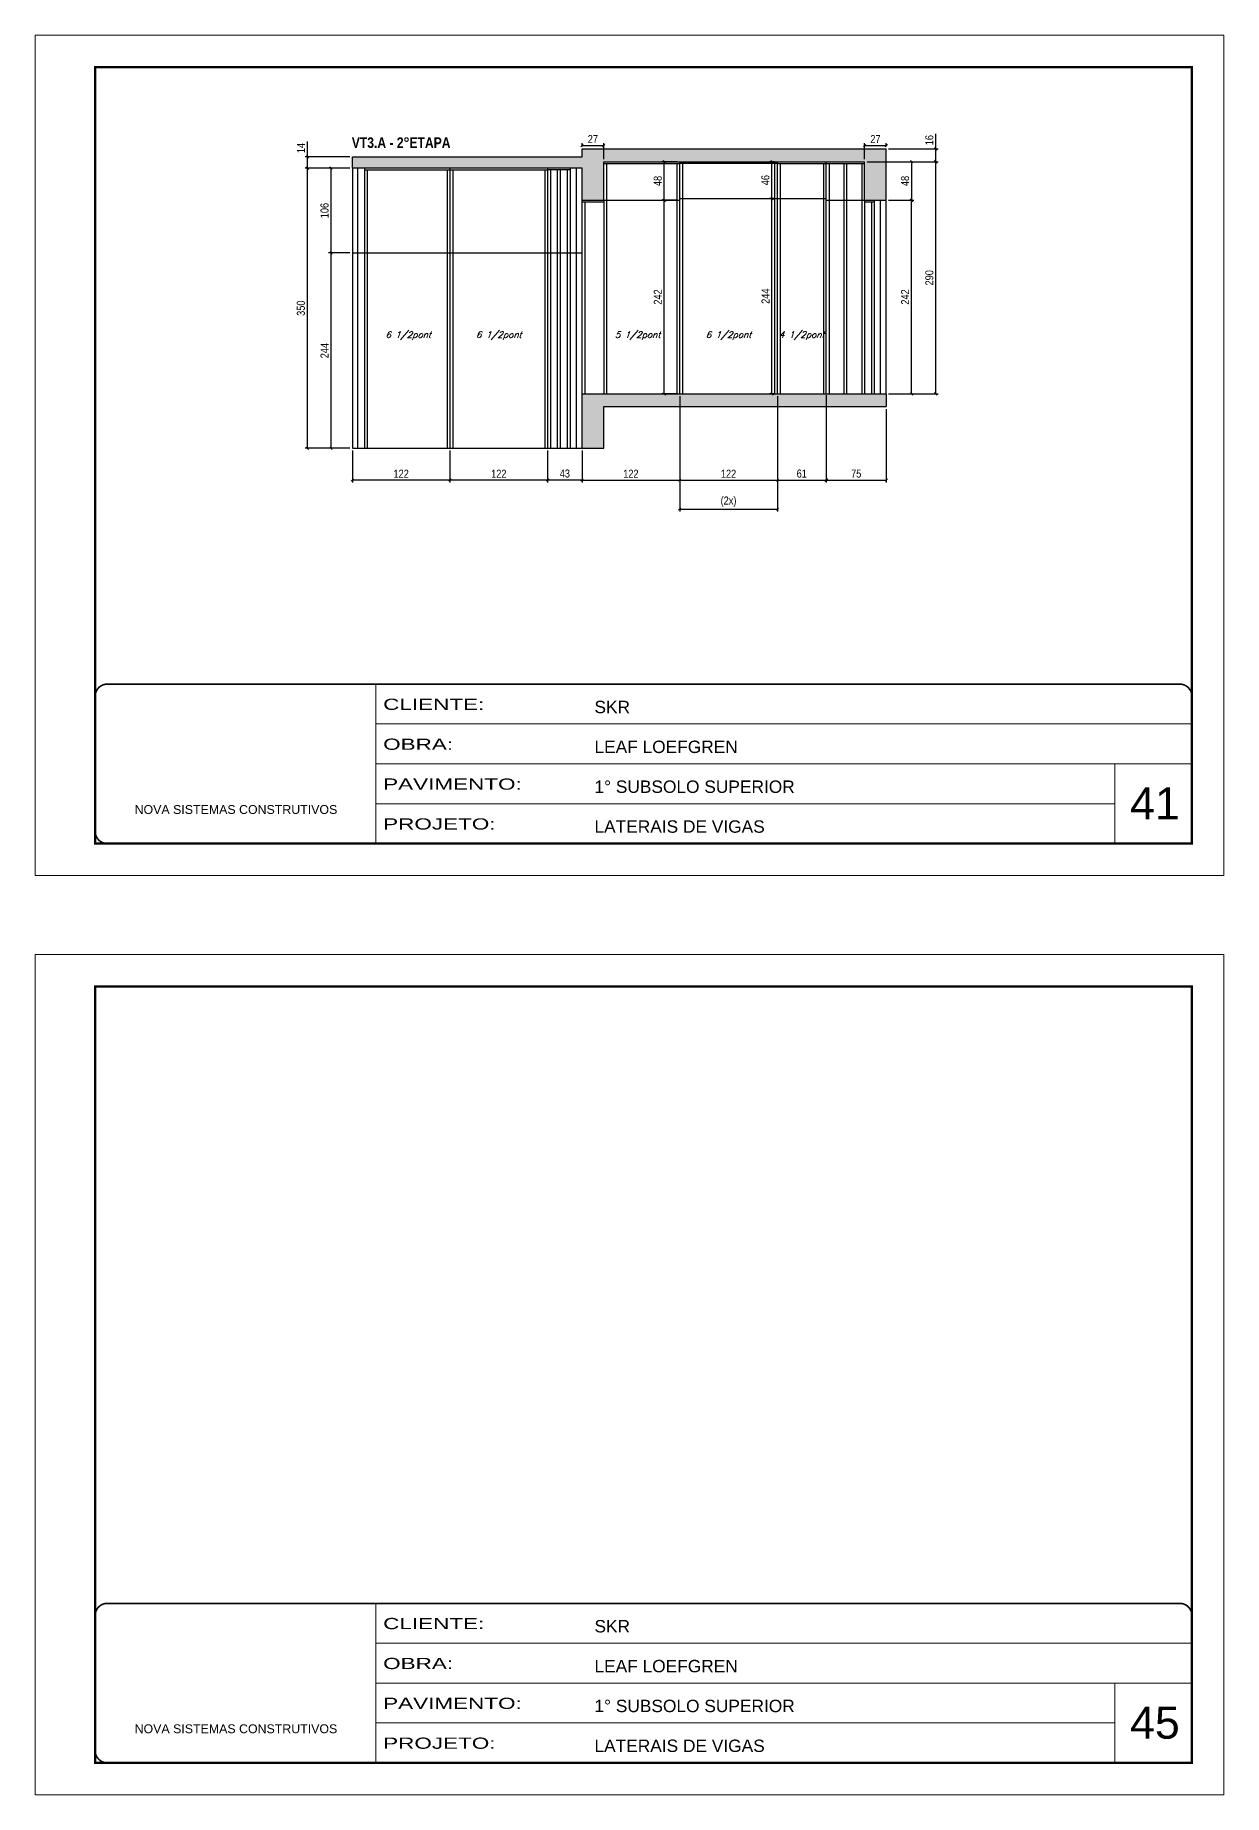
# Model space of a CAD drawing. Extents: x 3309 to 9590, y -2522 to 14608.
# Drawn here: x 3309 to 4794, y 924 to 3122 of the extents above; entities that cross this region are included whole.
import ezdxf

# ---------------------------------------------------------------- set-up
doc = ezdxf.new("R2010")
doc.units = 0
doc.linetypes.add('CONTINUO', pattern=[0])
doc.linetypes.add('DASHED', pattern=[0.75, 0.5, -0.25])
for name, color, linetype, lineweight in [('CARIMBO', 255, 'Continuous', 9), ('Folhas', 255, 'Continuous', 9), ('SARRAFO DE PRESSAO', 251, 'DASHED', 9)]:
    doc.layers.add(name, color=color, linetype=linetype, lineweight=lineweight)
for name, color, linetype in [('COTA', 241, 'Continuous'), ('NOMENCLATURA', 7, 'Continuous'), ('Painéis', 200, 'Continuous'), ('SARR_2.2x7', 40, 'Continuous'), ('SARR_3.5x7', 81, 'Continuous'), ('texto', 7, 'Continuous')]:
    doc.layers.add(name, color=color, linetype=linetype)
doc.styles.add('ARIAL', font='arial.ttf')
doc.styles.add('COTA TECNICA', font='techl___.ttf', dxfattribs={"height": 10})
doc.styles.add('Romans', font='romans.shx')
doc.styles.add('TECNICA', font='techb___.ttf', dxfattribs={"height": 10})
doc.styles.add('Tecnologia', font='')
doc.styles.get('Tecnologia').set_extended_font_data('Forgotten Futurist')
doc.dimstyles.new('PAINEL', dxfattribs={"dimtxt": 10, "dimasz": 3, "dimexe": 3, "dimexo": 3, "dimgap": 3, "dimtad": 1, "dimdec": 1, "dimzin": 12, "dimdsep": 46, "dimtxsty": 'COTA TECNICA', "dimblk1": 'OBLIQUE', "dimblk2": 'OBLIQUE', "dimsah": 1, "dimcen": 0.9, "dimclrd": 4, "dimclre": 4, "dimclrt": 240, "dimadec": 1, "dimazin": 3, "dimtfac": 1, "dimtdec": 1, "dimtmove": 0, "dimatfit": 3, "dimfxl": 1, "dimtolj": 1, "dimtzin": 12, "dimarcsym": 0})

# ---------------------------------------------------------------- blocks, each defined once
blk = doc.blocks.new('9999999999')
at = {"color": 30, "linetype": 'CONTINUO'}
for p, q in [((98564.6, 34230.2), (98564.6, 34429.4)), ((98564.6, 34379.6), (99584, 34379.6)), ((98564.6, 34329.8), (99488, 34329.8)), ((99584, 34329.8), (99488, 34329.8)), ((99488, 34329.8), (99488, 34230.2)), ((98564.6, 34280), (99488, 34280))]:
    blk.add_line(p, q, dxfattribs=at)
at = {"color": 30, "linetype": 'CONTINUO', "const_width": 2}
blk.add_lwpolyline([(99584, 34230.2), (99584, 34414.4, 0.414214), (99569, 34429.4), (98229, 34429.4, 0.414214), (98214, 34414.4), (98214, 34245.2, 0.414214), (98229, 34230.2), (99584, 34230.2)], format="xyb", dxfattribs=at)
at = {"layer": 'Folhas'}
blk.add_lwpolyline([(98139, 34190.2), (99624, 34190.2), (99624, 35240.2), (98139, 35240.2)], close=True, dxfattribs=at)
at = {"layer": 'Folhas', "color": 30, "const_width": 3}
blk.add_lwpolyline([(98214, 34230.2), (99584, 34230.2), (99584, 35200.2), (98214, 35200.2)], close=True, dxfattribs=at)
at = {"color": 7, "linetype": 'Continuous', "ltscale": 5, "style": 'ARIAL'}
for s, height, p in [('SKR', 15.48, (98837.7, 34393.1)), ('LEAF LOEFGREN', 15.483, (98837.7, 34343.3)), ('1° SUBSOLO SUPERIOR', 15.483, (98837.7, 34293.5)), ('NOVA SISTEMAS CONSTRUTIVOS', 11.059, (98263.2, 34267.2)), ('LATERAIS DE VIGAS', 15.483, (98837.7, 34243.7))]:
    blk.add_text(s, height=height, dxfattribs=at).set_placement(p)
at = {"layer": 'Folhas', "color": 7, "style": 'Tecnologia', "width": 1.5}
for s, p in [('CLIENTE:', (98573.7, 34397.2)), ('OBRA:', (98573.7, 34347.3)), ('PAVIMENTO:', (98573.7, 34297.5)), ('PROJETO:', (98573.7, 34247.7))]:
    blk.add_text(s, height=14, dxfattribs=at).set_placement(p)
blk = doc.blocks.new('_Oblique')
at = {"color": 0, "linetype": 'ByBlock', "lineweight": -2}
blk.add_line((-0.5, -0.5), (0.5, 0.5), dxfattribs=at)
blk = doc.blocks.new('*D1428')
at = {"layer": 'COTA', "color": 4, "lineweight": -2, "transparency": 16777216}
for p, q in [((3702.6, 2956), (3646.5, 2956)), ((3649.5, 2606), (3649.5, 2956)), ((3702.6, 2606), (3646.5, 2606))]:
    blk.add_line(p, q, dxfattribs=at)
at = {"layer": 'Defpoints', "color": 0, "transparency": 16777216}
for p in [(3649.5, 2956), (3705.6, 2956), (3705.6, 2606)]:
    blk.add_point(p, dxfattribs=at)
at = {"layer": 'COTA', "color": 4, "lineweight": -2, "transparency": 16777216, "xscale": 3, "yscale": 3, "zscale": 3}
for p, rotation in [((3649.5, 2956), 90), ((3649.5, 2606), 270)]:
    blk.add_blockref('_Oblique', p, dxfattribs=dict(at, rotation=rotation))
at = {"layer": 'COTA', "color": 240, "transparency": 16777216, "insert": (3641.3, 2781), "char_height": 10, "attachment_point": 5, "rotation": 90, "style": 'COTA TECNICA'}
blk.add_mtext('\\A1;350', dxfattribs=at)
blk = doc.blocks.new('*D1429')
at = {"layer": 'COTA', "color": 4, "lineweight": -2, "transparency": 16777216}
for p, q in [((4114.6, 2671), (4114.6, 2563.2)), ((3992.6, 2603), (3992.6, 2563.2)), ((3992.6, 2566.2), (4114.6, 2566.2))]:
    blk.add_line(p, q, dxfattribs=at)
at = {"layer": 'Defpoints', "color": 0, "transparency": 16777216}
for p in [(4114.6, 2674), (3992.6, 2606), (4114.6, 2566.2)]:
    blk.add_point(p, dxfattribs=at)
at = {"layer": 'COTA', "color": 4, "lineweight": -2, "transparency": 16777216, "xscale": 3, "yscale": 3, "zscale": 3, "rotation": 180}
blk.add_blockref('_Oblique', (3992.6, 2566.2), dxfattribs=at)
at = {"layer": 'COTA', "color": 4, "lineweight": -2, "transparency": 16777216, "xscale": 3, "yscale": 3, "zscale": 3}
blk.add_blockref('_Oblique', (4114.6, 2566.2), dxfattribs=at)
at = {"layer": 'COTA', "color": 240, "transparency": 16777216, "insert": (4053.6, 2574.2), "char_height": 10, "attachment_point": 5, "style": 'COTA TECNICA'}
blk.add_mtext('\\A1;122', dxfattribs=at)
blk = doc.blocks.new('*D1430')
at = {"layer": 'COTA', "color": 4, "lineweight": -2, "transparency": 16777216}
for p, q in [((4114.6, 2671), (4114.6, 2563.2)), ((4236.6, 2671), (4236.6, 2563.2)), ((4114.6, 2566.2), (4236.6, 2566.2))]:
    blk.add_line(p, q, dxfattribs=at)
at = {"layer": 'Defpoints', "color": 0, "transparency": 16777216}
for p in [(4114.6, 2674), (4236.6, 2674), (4236.6, 2566.2)]:
    blk.add_point(p, dxfattribs=at)
at = {"layer": 'COTA', "color": 4, "lineweight": -2, "transparency": 16777216, "xscale": 3, "yscale": 3, "zscale": 3, "rotation": 180}
blk.add_blockref('_Oblique', (4114.6, 2566.2), dxfattribs=at)
at = {"layer": 'COTA', "color": 4, "lineweight": -2, "transparency": 16777216, "xscale": 3, "yscale": 3, "zscale": 3}
blk.add_blockref('_Oblique', (4236.6, 2566.2), dxfattribs=at)
at = {"layer": 'COTA', "color": 240, "transparency": 16777216, "insert": (4175.6, 2574.2), "char_height": 10, "attachment_point": 5, "style": 'COTA TECNICA'}
blk.add_mtext('\\A1;122', dxfattribs=at)
blk = doc.blocks.new('*D1431')
at = {"layer": 'COTA', "color": 4, "lineweight": -2, "transparency": 16777216}
for p, q in [((4236.6, 2671), (4236.6, 2563.2)), ((4297.6, 2671), (4297.6, 2563.2)), ((4236.6, 2566.2), (4297.6, 2566.2))]:
    blk.add_line(p, q, dxfattribs=at)
at = {"layer": 'Defpoints', "color": 0, "transparency": 16777216}
for p in [(4236.6, 2674), (4297.6, 2674), (4297.6, 2566.2)]:
    blk.add_point(p, dxfattribs=at)
at = {"layer": 'COTA', "color": 4, "lineweight": -2, "transparency": 16777216, "xscale": 3, "yscale": 3, "zscale": 3, "rotation": 180}
blk.add_blockref('_Oblique', (4236.6, 2566.2), dxfattribs=at)
at = {"layer": 'COTA', "color": 4, "lineweight": -2, "transparency": 16777216, "xscale": 3, "yscale": 3, "zscale": 3}
blk.add_blockref('_Oblique', (4297.6, 2566.2), dxfattribs=at)
at = {"layer": 'COTA', "color": 240, "transparency": 16777216, "insert": (4267.1, 2574.3), "char_height": 10, "attachment_point": 5, "style": 'COTA TECNICA'}
blk.add_mtext('\\A1;61', dxfattribs=at)
blk = doc.blocks.new('*D1432')
at = {"layer": 'COTA', "color": 4, "lineweight": -2, "transparency": 16777216}
for p, q in [((4348.6, 2964), (4437.6, 2964)), ((4434.6, 2674), (4434.6, 2964)), ((4375.6, 2674), (4437.6, 2674))]:
    blk.add_line(p, q, dxfattribs=at)
at = {"layer": 'Defpoints', "color": 0, "transparency": 16777216}
for p in [(4345.6, 2964), (4434.6, 2964), (4372.6, 2674)]:
    blk.add_point(p, dxfattribs=at)
at = {"layer": 'COTA', "color": 4, "lineweight": -2, "transparency": 16777216, "xscale": 3, "yscale": 3, "zscale": 3}
for p, rotation in [((4434.6, 2964), 90), ((4434.6, 2674), 270)]:
    blk.add_blockref('_Oblique', p, dxfattribs=dict(at, rotation=rotation))
at = {"layer": 'COTA', "color": 240, "transparency": 16777216, "insert": (4426.5, 2819), "char_height": 10, "attachment_point": 5, "rotation": 90, "style": 'COTA TECNICA'}
blk.add_mtext('\\A1;290', dxfattribs=at)
blk = doc.blocks.new('*D1433')
at = {"layer": 'COTA', "color": 4, "lineweight": -2, "transparency": 16777216}
for p, q in [((4434.6, 2980), (4434.6, 2999)), ((4375.6, 2980), (4437.6, 2980)), ((4434.6, 2964), (4434.6, 2980)), ((4348.6, 2964), (4437.6, 2964))]:
    blk.add_line(p, q, dxfattribs=at)
at = {"layer": 'Defpoints', "color": 0, "transparency": 16777216}
for p in [(4372.6, 2980), (4434.6, 2980), (4345.6, 2964)]:
    blk.add_point(p, dxfattribs=at)
at = {"layer": 'COTA', "color": 4, "lineweight": -2, "transparency": 16777216, "xscale": 3, "yscale": 3, "zscale": 3}
for p, rotation in [((4434.6, 2980), 90), ((4434.6, 2964), 270)]:
    blk.add_blockref('_Oblique', p, dxfattribs=dict(at, rotation=rotation))
at = {"layer": 'COTA', "color": 240, "transparency": 16777216, "insert": (4426.5, 2991), "char_height": 10, "attachment_point": 5, "rotation": 90, "style": 'COTA TECNICA'}
blk.add_mtext('\\A1;16', dxfattribs=at)
blk = doc.blocks.new('*D1434')
at = {"layer": 'COTA', "color": 4, "lineweight": -2, "transparency": 16777216}
for p, q in [((3992.6, 2983), (3992.6, 2987.2)), ((3992.6, 2984.2), (4019.6, 2984.2)), ((4019.6, 2967), (4019.6, 2987.2))]:
    blk.add_line(p, q, dxfattribs=at)
at = {"layer": 'Defpoints', "color": 0, "transparency": 16777216}
for p in [(3992.6, 2980), (4019.6, 2984.2), (4019.6, 2964)]:
    blk.add_point(p, dxfattribs=at)
at = {"layer": 'COTA', "color": 4, "lineweight": -2, "transparency": 16777216, "xscale": 3, "yscale": 3, "zscale": 3, "rotation": 180}
blk.add_blockref('_Oblique', (3992.6, 2984.2), dxfattribs=at)
at = {"layer": 'COTA', "color": 4, "lineweight": -2, "transparency": 16777216, "xscale": 3, "yscale": 3, "zscale": 3}
blk.add_blockref('_Oblique', (4019.6, 2984.2), dxfattribs=at)
at = {"layer": 'COTA', "color": 240, "transparency": 16777216, "insert": (4006.1, 2992.3), "char_height": 10, "attachment_point": 5, "style": 'COTA TECNICA'}
blk.add_mtext('\\A1;27', dxfattribs=at)
blk = doc.blocks.new('*D1435')
at = {"layer": 'COTA', "color": 4, "lineweight": -2, "transparency": 16777216}
for p, q in [((4375.6, 2916), (4407.3, 2916)), ((4404.3, 2674), (4404.3, 2916)), ((4375.6, 2674), (4407.3, 2674))]:
    blk.add_line(p, q, dxfattribs=at)
at = {"layer": 'Defpoints', "color": 0, "transparency": 16777216}
for p in [(4372.6, 2916), (4404.3, 2916), (4372.6, 2674)]:
    blk.add_point(p, dxfattribs=at)
at = {"layer": 'COTA', "color": 4, "lineweight": -2, "transparency": 16777216, "xscale": 3, "yscale": 3, "zscale": 3}
for p, rotation in [((4404.3, 2916), 90), ((4404.3, 2674), 270)]:
    blk.add_blockref('_Oblique', p, dxfattribs=dict(at, rotation=rotation))
at = {"layer": 'COTA', "color": 240, "transparency": 16777216, "insert": (4396.2, 2795), "char_height": 10, "attachment_point": 5, "rotation": 90, "style": 'COTA TECNICA'}
blk.add_mtext('\\A1;242', dxfattribs=at)
blk = doc.blocks.new('*D1436')
at = {"layer": 'COTA', "color": 4, "lineweight": -2, "transparency": 16777216}
for p, q in [((4348.6, 2964), (4407.3, 2964)), ((4404.3, 2964), (4404.3, 2916)), ((4375.6, 2916), (4407.3, 2916))]:
    blk.add_line(p, q, dxfattribs=at)
at = {"layer": 'Defpoints', "color": 0, "transparency": 16777216}
for p in [(4345.6, 2964), (4372.6, 2916), (4404.3, 2916)]:
    blk.add_point(p, dxfattribs=at)
at = {"layer": 'COTA', "color": 4, "lineweight": -2, "transparency": 16777216, "xscale": 3, "yscale": 3, "zscale": 3}
for p, rotation in [((4404.3, 2964), 90), ((4404.3, 2916), 270)]:
    blk.add_blockref('_Oblique', p, dxfattribs=dict(at, rotation=rotation))
at = {"layer": 'COTA', "color": 240, "transparency": 16777216, "insert": (4396.2, 2940), "char_height": 10, "attachment_point": 5, "rotation": 90, "style": 'COTA TECNICA'}
blk.add_mtext('\\A1;48', dxfattribs=at)
blk = doc.blocks.new('*D1437')
at = {"layer": 'COTA', "color": 4, "lineweight": -2, "transparency": 16777216}
for p, q in [((3702.6, 2850), (3676, 2850)), ((3679, 2606), (3679, 2850)), ((3702.6, 2606), (3676, 2606))]:
    blk.add_line(p, q, dxfattribs=at)
at = {"layer": 'Defpoints', "color": 0, "transparency": 16777216}
for p in [(3679, 2850), (3705.6, 2850), (3705.6, 2606)]:
    blk.add_point(p, dxfattribs=at)
at = {"layer": 'COTA', "color": 4, "lineweight": -2, "transparency": 16777216, "xscale": 3, "yscale": 3, "zscale": 3}
for p, rotation in [((3679, 2850), 90), ((3679, 2606), 270)]:
    blk.add_blockref('_Oblique', p, dxfattribs=dict(at, rotation=rotation))
at = {"layer": 'COTA', "color": 240, "transparency": 16777216, "insert": (3670.9, 2728), "char_height": 10, "attachment_point": 5, "rotation": 90, "style": 'COTA TECNICA'}
blk.add_mtext('\\A1;244', dxfattribs=at)
blk = doc.blocks.new('*D1438')
at = {"layer": 'COTA', "color": 4, "lineweight": -2, "transparency": 16777216}
for p, q in [((3702.6, 2956), (3676, 2956)), ((3679, 2850), (3679, 2956)), ((3702.6, 2850), (3676, 2850))]:
    blk.add_line(p, q, dxfattribs=at)
at = {"layer": 'Defpoints', "color": 0, "transparency": 16777216}
for p in [(3679, 2956), (3705.6, 2956), (3705.6, 2850)]:
    blk.add_point(p, dxfattribs=at)
at = {"layer": 'COTA', "color": 4, "lineweight": -2, "transparency": 16777216, "xscale": 3, "yscale": 3, "zscale": 3}
for p, rotation in [((3679, 2956), 90), ((3679, 2850), 270)]:
    blk.add_blockref('_Oblique', p, dxfattribs=dict(at, rotation=rotation))
at = {"layer": 'COTA', "color": 240, "transparency": 16777216, "insert": (3670.9, 2903), "char_height": 10, "attachment_point": 5, "rotation": 90, "style": 'COTA TECNICA'}
blk.add_mtext('\\A1;106', dxfattribs=at)
blk = doc.blocks.new('*D1439')
at = {"layer": 'COTA', "color": 4, "lineweight": -2, "transparency": 16777216}
for p, q in [((4111.6, 2916), (4092.3, 2916)), ((4095.3, 2674), (4095.3, 2916)), ((4111.6, 2674), (4092.3, 2674))]:
    blk.add_line(p, q, dxfattribs=at)
at = {"layer": 'Defpoints', "color": 0, "transparency": 16777216}
for p in [(4095.3, 2916), (4114.6, 2916), (4114.6, 2674)]:
    blk.add_point(p, dxfattribs=at)
at = {"layer": 'COTA', "color": 4, "lineweight": -2, "transparency": 16777216, "xscale": 3, "yscale": 3, "zscale": 3}
for p, rotation in [((4095.3, 2916), 90), ((4095.3, 2674), 270)]:
    blk.add_blockref('_Oblique', p, dxfattribs=dict(at, rotation=rotation))
at = {"layer": 'COTA', "color": 240, "transparency": 16777216, "insert": (4087.2, 2795), "char_height": 10, "attachment_point": 5, "rotation": 90, "style": 'COTA TECNICA'}
blk.add_mtext('\\A1;242', dxfattribs=at)
blk = doc.blocks.new('*D1440')
at = {"layer": 'COTA', "color": 4, "lineweight": -2, "transparency": 16777216}
for p, q in [((4111.6, 2964), (4092.3, 2964)), ((4095.3, 2916), (4095.3, 2964)), ((4111.6, 2916), (4092.3, 2916))]:
    blk.add_line(p, q, dxfattribs=at)
at = {"layer": 'Defpoints', "color": 0, "transparency": 16777216}
for p in [(4095.3, 2964), (4114.6, 2964), (4114.6, 2916)]:
    blk.add_point(p, dxfattribs=at)
at = {"layer": 'COTA', "color": 4, "lineweight": -2, "transparency": 16777216, "xscale": 3, "yscale": 3, "zscale": 3}
for p, rotation in [((4095.3, 2964), 90), ((4095.3, 2916), 270)]:
    blk.add_blockref('_Oblique', p, dxfattribs=dict(at, rotation=rotation))
at = {"layer": 'COTA', "color": 240, "transparency": 16777216, "insert": (4087.2, 2940), "char_height": 10, "attachment_point": 5, "rotation": 90, "style": 'COTA TECNICA'}
blk.add_mtext('\\A1;48', dxfattribs=at)
blk = doc.blocks.new('*D1443')
at = {"layer": 'COTA', "color": 4, "lineweight": -2, "transparency": 16777216}
for p, q in [((3702.6, 2970), (3646.5, 2970)), ((3649.5, 2970), (3649.5, 2989.1)), ((3649.5, 2956), (3649.5, 2970)), ((3702.6, 2956), (3646.5, 2956))]:
    blk.add_line(p, q, dxfattribs=at)
at = {"layer": 'Defpoints', "color": 0, "transparency": 16777216}
for p in [(3649.5, 2970), (3705.6, 2970), (3705.6, 2956)]:
    blk.add_point(p, dxfattribs=at)
at = {"layer": 'COTA', "color": 4, "lineweight": -2, "transparency": 16777216, "xscale": 3, "yscale": 3, "zscale": 3}
for p, rotation in [((3649.5, 2970), 90), ((3649.5, 2956), 270)]:
    blk.add_blockref('_Oblique', p, dxfattribs=dict(at, rotation=rotation))
at = {"layer": 'COTA', "color": 240, "transparency": 16777216, "insert": (3641.4, 2981.1), "char_height": 10, "attachment_point": 5, "rotation": 90, "style": 'COTA TECNICA'}
blk.add_mtext('\\A1;14', dxfattribs=at)
blk = doc.blocks.new('*D1444')
at = {"layer": 'COTA', "color": 4, "lineweight": -2, "transparency": 16777216}
for p, q in [((3949.6, 2603), (3949.6, 2563.2)), ((3992.6, 2603), (3992.6, 2563.2)), ((3992.6, 2566.2), (3949.6, 2566.2))]:
    blk.add_line(p, q, dxfattribs=at)
at = {"layer": 'Defpoints', "color": 0, "transparency": 16777216}
for p in [(3949.6, 2606), (3992.6, 2606), (3949.6, 2566.2)]:
    blk.add_point(p, dxfattribs=at)
at = {"layer": 'COTA', "color": 4, "lineweight": -2, "transparency": 16777216, "xscale": 3, "yscale": 3, "zscale": 3, "rotation": 180}
blk.add_blockref('_Oblique', (3949.6, 2566.2), dxfattribs=at)
at = {"layer": 'COTA', "color": 4, "lineweight": -2, "transparency": 16777216, "xscale": 3, "yscale": 3, "zscale": 3}
blk.add_blockref('_Oblique', (3992.6, 2566.2), dxfattribs=at)
at = {"layer": 'COTA', "color": 240, "transparency": 16777216, "insert": (3971.1, 2574.4), "char_height": 10, "attachment_point": 5, "style": 'COTA TECNICA'}
blk.add_mtext('\\A1;43', dxfattribs=at)
blk = doc.blocks.new('*D1441')
at = {"layer": 'COTA', "color": 4, "lineweight": -2, "transparency": 16777216}
for p, q in [((3827.6, 2603), (3827.6, 2563.2)), ((3949.6, 2603), (3949.6, 2563.2)), ((3949.6, 2566.2), (3827.6, 2566.2))]:
    blk.add_line(p, q, dxfattribs=at)
at = {"layer": 'Defpoints', "color": 0, "transparency": 16777216}
for p in [(3827.6, 2606), (3949.6, 2606), (3827.6, 2566.2)]:
    blk.add_point(p, dxfattribs=at)
at = {"layer": 'COTA', "color": 4, "lineweight": -2, "transparency": 16777216, "xscale": 3, "yscale": 3, "zscale": 3, "rotation": 180}
blk.add_blockref('_Oblique', (3827.6, 2566.2), dxfattribs=at)
at = {"layer": 'COTA', "color": 4, "lineweight": -2, "transparency": 16777216, "xscale": 3, "yscale": 3, "zscale": 3}
blk.add_blockref('_Oblique', (3949.6, 2566.2), dxfattribs=at)
at = {"layer": 'COTA', "color": 240, "transparency": 16777216, "insert": (3888.6, 2574.2), "char_height": 10, "attachment_point": 5, "style": 'COTA TECNICA'}
blk.add_mtext('\\A1;122', dxfattribs=at)
blk = doc.blocks.new('*D1442')
at = {"layer": 'COTA', "color": 4, "lineweight": -2, "transparency": 16777216}
for p, q in [((3705.6, 2603), (3705.6, 2563.2)), ((3827.6, 2603), (3827.6, 2563.2)), ((3827.6, 2566.2), (3705.6, 2566.2))]:
    blk.add_line(p, q, dxfattribs=at)
at = {"layer": 'Defpoints', "color": 0, "transparency": 16777216}
for p in [(3705.6, 2606), (3827.6, 2606), (3705.6, 2566.2)]:
    blk.add_point(p, dxfattribs=at)
at = {"layer": 'COTA', "color": 4, "lineweight": -2, "transparency": 16777216, "xscale": 3, "yscale": 3, "zscale": 3, "rotation": 180}
blk.add_blockref('_Oblique', (3705.6, 2566.2), dxfattribs=at)
at = {"layer": 'COTA', "color": 4, "lineweight": -2, "transparency": 16777216, "xscale": 3, "yscale": 3, "zscale": 3}
blk.add_blockref('_Oblique', (3827.6, 2566.2), dxfattribs=at)
at = {"layer": 'COTA', "color": 240, "transparency": 16777216, "insert": (3766.6, 2574.2), "char_height": 10, "attachment_point": 5, "style": 'COTA TECNICA'}
blk.add_mtext('\\A1;122', dxfattribs=at)
blk = doc.blocks.new('*D1446')
at = {"layer": 'COTA', "color": 4, "lineweight": -2, "transparency": 16777216}
for p, q in [((4114.6, 2671), (4114.6, 2527)), ((4236.6, 2671), (4236.6, 2527)), ((4114.6, 2530), (4236.6, 2530))]:
    blk.add_line(p, q, dxfattribs=at)
at = {"layer": 'Defpoints', "color": 0, "transparency": 16777216}
for p in [(4114.6, 2674), (4236.6, 2674), (4236.6, 2530)]:
    blk.add_point(p, dxfattribs=at)
at = {"layer": 'COTA', "color": 4, "lineweight": -2, "transparency": 16777216, "xscale": 3, "yscale": 3, "zscale": 3, "rotation": 180}
blk.add_blockref('_Oblique', (4114.6, 2530), dxfattribs=at)
at = {"layer": 'COTA', "color": 4, "lineweight": -2, "transparency": 16777216, "xscale": 3, "yscale": 3, "zscale": 3}
blk.add_blockref('_Oblique', (4236.6, 2530), dxfattribs=at)
at = {"layer": 'COTA', "color": 240, "transparency": 16777216, "insert": (4175.6, 2539.2), "char_height": 10, "attachment_point": 5, "style": 'COTA TECNICA'}
blk.add_mtext('\\A1;(2x)', dxfattribs=at)
blk = doc.blocks.new('*D1447')
at = {"layer": 'COTA', "color": 4, "lineweight": -2, "transparency": 16777216}
for p, q in [((4345.6, 2967), (4345.6, 2987.2)), ((4345.6, 2984.2), (4372.6, 2984.2)), ((4372.6, 2983), (4372.6, 2987.2))]:
    blk.add_line(p, q, dxfattribs=at)
at = {"layer": 'Defpoints', "color": 0, "transparency": 16777216}
for p in [(4372.6, 2984.2), (4372.6, 2980), (4345.6, 2964)]:
    blk.add_point(p, dxfattribs=at)
at = {"layer": 'COTA', "color": 4, "lineweight": -2, "transparency": 16777216, "xscale": 3, "yscale": 3, "zscale": 3, "rotation": 180}
blk.add_blockref('_Oblique', (4345.6, 2984.2), dxfattribs=at)
at = {"layer": 'COTA', "color": 4, "lineweight": -2, "transparency": 16777216, "xscale": 3, "yscale": 3, "zscale": 3}
blk.add_blockref('_Oblique', (4372.6, 2984.2), dxfattribs=at)
at = {"layer": 'COTA', "color": 240, "transparency": 16777216, "insert": (4359.1, 2992.3), "char_height": 10, "attachment_point": 5, "style": 'COTA TECNICA'}
blk.add_mtext('\\A1;27', dxfattribs=at)
blk = doc.blocks.new('*D1448')
at = {"layer": 'COTA', "color": 4, "lineweight": -2, "transparency": 16777216}
for p, q in [((4233.6, 2918), (4226.8, 2918)), ((4229.8, 2674), (4229.8, 2918)), ((4233.6, 2674), (4226.8, 2674))]:
    blk.add_line(p, q, dxfattribs=at)
at = {"layer": 'Defpoints', "color": 0, "transparency": 16777216}
for p in [(4229.8, 2918), (4236.6, 2918), (4236.6, 2674)]:
    blk.add_point(p, dxfattribs=at)
at = {"layer": 'COTA', "color": 4, "lineweight": -2, "transparency": 16777216, "xscale": 3, "yscale": 3, "zscale": 3}
for p, rotation in [((4229.8, 2918), 90), ((4229.8, 2674), 270)]:
    blk.add_blockref('_Oblique', p, dxfattribs=dict(at, rotation=rotation))
at = {"layer": 'COTA', "color": 240, "transparency": 16777216, "insert": (4221.8, 2796), "char_height": 10, "attachment_point": 5, "rotation": 90, "style": 'COTA TECNICA'}
blk.add_mtext('\\A1;244', dxfattribs=at)
blk = doc.blocks.new('*D1449')
at = {"layer": 'COTA', "color": 4, "lineweight": -2, "transparency": 16777216}
for p, q in [((4233.6, 2964), (4226.8, 2964)), ((4229.8, 2918), (4229.8, 2964)), ((4233.6, 2918), (4226.8, 2918))]:
    blk.add_line(p, q, dxfattribs=at)
at = {"layer": 'Defpoints', "color": 0, "transparency": 16777216}
for p in [(4229.8, 2964), (4236.6, 2964), (4236.6, 2918)]:
    blk.add_point(p, dxfattribs=at)
at = {"layer": 'COTA', "color": 4, "lineweight": -2, "transparency": 16777216, "xscale": 3, "yscale": 3, "zscale": 3}
for p, rotation in [((4229.8, 2964), 90), ((4229.8, 2918), 270)]:
    blk.add_blockref('_Oblique', p, dxfattribs=dict(at, rotation=rotation))
at = {"layer": 'COTA', "color": 240, "transparency": 16777216, "insert": (4221.7, 2941), "char_height": 10, "attachment_point": 5, "rotation": 90, "style": 'COTA TECNICA'}
blk.add_mtext('\\A1;46', dxfattribs=at)
blk = doc.blocks.new('*D1450')
at = {"layer": 'COTA', "color": 4, "lineweight": -2, "transparency": 16777216}
for p, q in [((4297.6, 2672.3), (4297.6, 2563.2)), ((4372.6, 2655), (4372.6, 2563.2)), ((4297.6, 2566.2), (4372.6, 2566.2))]:
    blk.add_line(p, q, dxfattribs=at)
at = {"layer": 'Defpoints', "color": 0, "transparency": 16777216}
for p in [(4297.6, 2675.3), (4372.6, 2658), (4372.6, 2566.2)]:
    blk.add_point(p, dxfattribs=at)
at = {"layer": 'COTA', "color": 4, "lineweight": -2, "transparency": 16777216, "xscale": 3, "yscale": 3, "zscale": 3, "rotation": 180}
blk.add_blockref('_Oblique', (4297.6, 2566.2), dxfattribs=at)
at = {"layer": 'COTA', "color": 4, "lineweight": -2, "transparency": 16777216, "xscale": 3, "yscale": 3, "zscale": 3}
blk.add_blockref('_Oblique', (4372.6, 2566.2), dxfattribs=at)
at = {"layer": 'COTA', "color": 240, "transparency": 16777216, "insert": (4335.1, 2574.3), "char_height": 10, "attachment_point": 5, "style": 'COTA TECNICA'}
blk.add_mtext('\\A1;75', dxfattribs=at)

msp = doc.modelspace()

# ---------------------------------------------------------------- hatches: boundary and pattern name
at = {"layer": 'COTA'}
h = msp.add_hatch(dxfattribs=at)
h.set_pattern_fill('AR-CONC', color=256, scale=0.03)
h.paths.add_polyline_path([(4372.63, 2980.02), (3992.63, 2980.02), (3992.63, 2970.02), (3705.63, 2970.02), (3705.63, 2956.02), (3992.63, 2956.02), (3992.63, 2916.02), (4019.63, 2916.02), (4019.63, 2964.02), (4345.63, 2964.02), (4345.63, 2916.02), (4372.63, 2916.02)])
h = msp.add_hatch(dxfattribs=at)
h.set_pattern_fill('AR-CONC', color=256, scale=0.03)
h.set_pattern_definition([(50, (-4657.917, -1213.0752), (5.46554, -0.4781726), [0.5715, -6.2865]), (355, (-4657.917, -1213.075), (-1.0573026, 5.7317054), [0.4572, -5.0292175]), (100.451445, (-4657.4616, -1213.115), (4.4082374, 5.2535326), [0.4857003, -5.3427073]), (46.1842, (-4657.917, -1211.551), (8.132371, -1.26127), [0.85725, -9.42975]), (96.63556, (-4657.2394, -1211.656), (7.122124, 7.422784), [0.728551, -8.014068]), (351.18415, (-4657.917, -1211.551), (7.122124, 7.422784), [0.685799, -7.543792]), (21, (-4657.155, -1211.9322), (4.5484317, -3.067956), [0.5715, -6.2865]), (326, (-4657.155, -1211.932), (1.854061, 5.525639), [0.4572, -5.0292]), (71.451445, (-4656.776, -1212.188), (6.4024926, 2.457683), [0.4857003, -5.342698]), (37.5, (-4657.9171, -1213.0752), (0.0926581, 2.53665117), [0, -4.96824, 0, -5.1054, 0, -5.04825]), (7.5, (-4657.917, -1213.0752), (2.0045899, 3.00541724), [0, -2.91084, 0, -4.85394, 0, -1.92405]), (327.5, (-4659.6164, -1213.0752), (4.06771786, -0.1718623), [0, -1.905, 0, -5.9436, 0, -7.8867]), (317.5, (-4660.3784, -1213.0752), (4.4438754, 0.7627947), [0, -2.4765, 0, -3.94716, 0, -5.6007])])
h.paths.add_polyline_path([(4019.63, 2658.02), (4372.63, 2658.02), (4372.63, 2674.02), (3992.63, 2674.02), (3992.63, 2606.02), (4019.63, 2606.02)])

# ---------------------------------------------------------------- linework, layer by layer
for p, q in [((3705.63, 2970.02), (3992.63, 2970.02)), ((3705.63, 2956.02), (3705.63, 2970.02)), ((3992.63, 2970.02), (3992.63, 2980.02)), ((3992.63, 2980.02), (4372.63, 2980.02)), ((4372.63, 2916.02), (4372.63, 2980.02)), ((4322.98, 2961.82), (4322.98, 2674.02)), ((4019.61, 2916.02), (4019.61, 2674.02)), ((4345.63, 2916.02), (4345.63, 2674.02)), ((4372.63, 2674.02), (4372.63, 2658.02)), ((4019.63, 2658.02), (4372.63, 2658.02)), ((4019.63, 2606.02), (4019.63, 2658.02)), ((3992.63, 2606.02), (4019.63, 2606.02))]:
    msp.add_line(p, q, dxfattribs=at)
at = {"layer": 'Painéis', "linetype": 'ByBlock'}
for p, q in [((3705.63, 2956.02), (3705.63, 2606.02)), ((3992.63, 2956.02), (3705.63, 2956.02)), ((3827.63, 2606.02), (3827.63, 2956.02)), ((3949.63, 2606.02), (3949.63, 2956.02)), ((3992.63, 2606.02), (3992.63, 2956.02)), ((4019.63, 2964.02), (4345.63, 2964.02)), ((4019.63, 2916.02), (4019.63, 2964.02)), ((4114.63, 2674.02), (4114.63, 2964.02)), ((4236.63, 2674.02), (4236.63, 2964.02)), ((4297.63, 2674.02), (4297.63, 2964.02)), ((4345.63, 2916.02), (4345.63, 2964.02)), ((3992.63, 2916.02), (4114.63, 2916.02)), ((4114.63, 2918.02), (4297.63, 2918.02)), ((4297.63, 2916.02), (4372.63, 2916.02)), ((4372.63, 2674.02), (4372.63, 2916.02)), ((3705.63, 2850.02), (3992.63, 2850.02)), ((3992.63, 2674.02), (4372.63, 2674.02)), ((3705.63, 2606.02), (3992.63, 2606.02))]:
    msp.add_line(p, q, dxfattribs=at)
at = {"layer": 'SARR_2.2x7', "linetype": 'Continuous'}
for p, q in [((3712.63, 2606.02), (3712.63, 2956.02)), ((3720.63, 2953.82), (3827.63, 2953.82)), ((3827.63, 2953.82), (3949.63, 2953.82)), ((3977.63, 2953.82), (3949.63, 2953.82)), ((3985.63, 2606.02), (3985.63, 2956.02)), ((4019.63, 2961.82), (4114.63, 2961.82)), ((4236.63, 2961.82), (4114.63, 2961.82)), ((4236.63, 2961.82), (4297.63, 2961.82)), ((4297.63, 2961.82), (4345.63, 2961.82)), ((3992.63, 2913.82), (4019.63, 2913.82)), ((4345.63, 2913.82), (4357.63, 2913.82)), ((4365.63, 2674.02), (4365.63, 2916.02))]:
    msp.add_line(p, q, dxfattribs=at)
at = {"layer": 'SARR_3.5x7'}
for p, q in [((3720.63, 2956.02), (3720.63, 2606.02)), ((3724.13, 2953.82), (3724.13, 2606.02)), ((3824.13, 2953.82), (3824.13, 2606.02)), ((3831.13, 2953.82), (3831.13, 2606.02)), ((3946.13, 2953.82), (3946.13, 2606.02)), ((3953.13, 2953.82), (3953.13, 2606.02)), ((3961.66, 2953.82), (3961.66, 2606.02)), ((3965.16, 2953.82), (3965.16, 2606.02)), ((3974.13, 2953.82), (3974.13, 2606.02)), ((3977.63, 2956.02), (3977.63, 2606.02)), ((4023.13, 2961.82), (4023.13, 2674.02)), ((4111.13, 2961.82), (4111.13, 2674.02)), ((4118.13, 2961.82), (4118.13, 2674.02)), ((4233.13, 2961.82), (4233.13, 2674.02)), ((4240.13, 2961.82), (4240.13, 2674.02)), ((4294.13, 2961.82), (4294.13, 2674.02)), ((4301.13, 2961.82), (4301.13, 2674.02)), ((4319.48, 2961.82), (4319.48, 2674.02)), ((4342.13, 2961.82), (4342.13, 2674.02)), ((3996.13, 2913.82), (3996.13, 2674.02)), ((4354.13, 2913.82), (4354.13, 2674.02)), ((4357.63, 2916.02), (4357.63, 2674.02))]:
    msp.add_line(p, q, dxfattribs=at)

# ---------------------------------------------------------------- block references
at = {"layer": 'SARRAFO DE PRESSAO', "color": 6, "linetype": 'ByBlock'}
for p in [(-94829.61, -32118.1), (-94829.61, -33266.67)]:
    msp.add_blockref('9999999999', p, dxfattribs=at)

# ---------------------------------------------------------------- texts
at = {"layer": 'CARIMBO', "style": 'ARIAL'}
for s, p in [('41', (4677.23, 2142.25)), ('45', (4677.23, 993.68))]:
    msp.add_text(s, height=40, dxfattribs=at).set_placement(p)
at = {"layer": 'NOMENCLATURA', "style": 'TECNICA'}
msp.add_text('VT3.A - 2°ETAPA', height=13.2, dxfattribs=at).set_placement((3704.92, 2981.26))
at = {"layer": 'texto', "color": 2, "char_height": 8, "attachment_point": 5, "style": 'Romans'}
for s, insert in [('{\\Q19;\\C256;6 1/2pont}', (3775.45, 2746.64)), ('{\\Q19;\\C256;6 1/2pont}', (3888.63, 2746.64)), ('{\\Q19;\\C256;5 1/2pont}', (4062.09, 2746.64)), ('{\\Q19;\\C256;6 1/2pont}', (4175.63, 2746.64)), ('{\\Q19;\\C256;4 1/2pont}', (4267.13, 2746.69))]:
    msp.add_mtext(s, dxfattribs=dict(at, insert=insert))

# ---------------------------------------------------------------- dimensions: what is measured, and where the dimension line sits
at = {"layer": 'COTA'}
for base, p1, p2, angle, picture, middle in [((4019.63, 2984.21), (3992.63, 2980.02), (4019.63, 2964.02), 0, '*D1434', (4006.13, 2992.28)), ((4434.61, 2980.02), (4345.63, 2964.02), (4372.63, 2980.02), 90, '*D1433', (4426.5, 2991.02)), ((3649.52, 2970.02), (3705.63, 2956.02), (3705.63, 2970.02), 90, '*D1443', (3641.45, 2981.08)), ((3649.52, 2956.02), (3705.63, 2606.02), (3705.63, 2956.02), 90, '*D1428', (3641.3, 2781.02)), ((4434.61, 2964.02), (4372.63, 2674.02), (4345.63, 2964.02), 90, '*D1432', (4426.47, 2819.02)), ((4404.29, 2916.02), (4345.63, 2964.02), (4372.63, 2916.02), 90, '*D1436', (4396.19, 2940.02)), ((4095.29, 2916.02), (4114.63, 2674.02), (4114.63, 2916.02), 90, '*D1439', (4087.22, 2795.02)), ((4229.83, 2918.02), (4236.63, 2674.02), (4236.63, 2918.02), 90, '*D1448', (4221.76, 2796.02)), ((4404.29, 2916.02), (4372.63, 2674.02), (4372.63, 2916.02), 90, '*D1435', (4396.21, 2795.02)), ((3679.01, 2850.02), (3705.63, 2606.02), (3705.63, 2850.02), 90, '*D1437', (3670.94, 2728.02)), ((4236.63, 2566.17), (4114.63, 2674.02), (4236.63, 2674.02), 0, '*D1430', (4175.63, 2574.23)), ((3949.63, 2566.17), (3992.63, 2606.02), (3949.63, 2606.02), 180, '*D1444', (3971.13, 2574.39))]:
    dim = msp.add_linear_dim(base=base, p1=p1, p2=p2, angle=angle, dimstyle='PAINEL', dxfattribs=at)
    dim.commit()
    dim.dimension.update_dxf_attribs({"geometry": picture, "text_midpoint": middle})
for base, p1, p2, picture, middle in [((4372.63, 2984.21), (4345.63, 2964.02), (4372.63, 2980.02), '*D1447', (4359.13, 2992.28)), ((4372.63, 2566.17), (4297.63, 2675.27), (4372.63, 2658.02), '*D1450', (4335.13, 2574.28))]:
    dim = msp.add_linear_dim(base=base, p1=p1, p2=p2, dimstyle='PAINEL', dxfattribs=at)
    dim.commit()
    dim.dimension.update_dxf_attribs({"geometry": picture, "text_midpoint": middle})
for base, p1, p2, angle, picture, middle in [((3679.01, 2956.02), (3705.63, 2850.02), (3705.63, 2956.02), 90, '*D1438', (3670.91, 2903.02)), ((4095.29, 2964.02), (4114.63, 2916.02), (4114.63, 2964.02), 90, '*D1440', (4087.19, 2940.02)), ((4229.83, 2964.02), (4236.63, 2918.02), (4236.63, 2964.02), 90, '*D1449', (4221.73, 2941.02)), ((4114.63, 2566.17), (3992.63, 2606.02), (4114.63, 2674.02), 0, '*D1429', (4053.63, 2574.23)), ((4297.63, 2566.17), (4236.63, 2674.02), (4297.63, 2674.02), 0, '*D1431', (4267.13, 2574.28)), ((3705.63, 2566.17), (3827.63, 2606.02), (3705.63, 2606.02), 180, '*D1442', (3766.63, 2574.23)), ((3827.63, 2566.17), (3949.63, 2606.02), (3827.63, 2606.02), 180, '*D1441', (3888.63, 2574.23))]:
    dim = msp.add_linear_dim(base=base, p1=p1, p2=p2, angle=angle, dimstyle='PAINEL', override={"dimtmove": 1}, dxfattribs=at)
    dim.commit()
    dim.dimension.update_dxf_attribs({"geometry": picture, "text_midpoint": middle})
dim = msp.add_linear_dim(base=(4236.63, 2529.97), p1=(4114.63, 2674.02), p2=(4236.63, 2674.02), text='(2x)', dimstyle='PAINEL', dxfattribs=at)
dim.commit()
dim.dimension.update_dxf_attribs({"geometry": '*D1446', "text_midpoint": (4175.63, 2539.19)})

doc.saveas('drawing.dxf')
